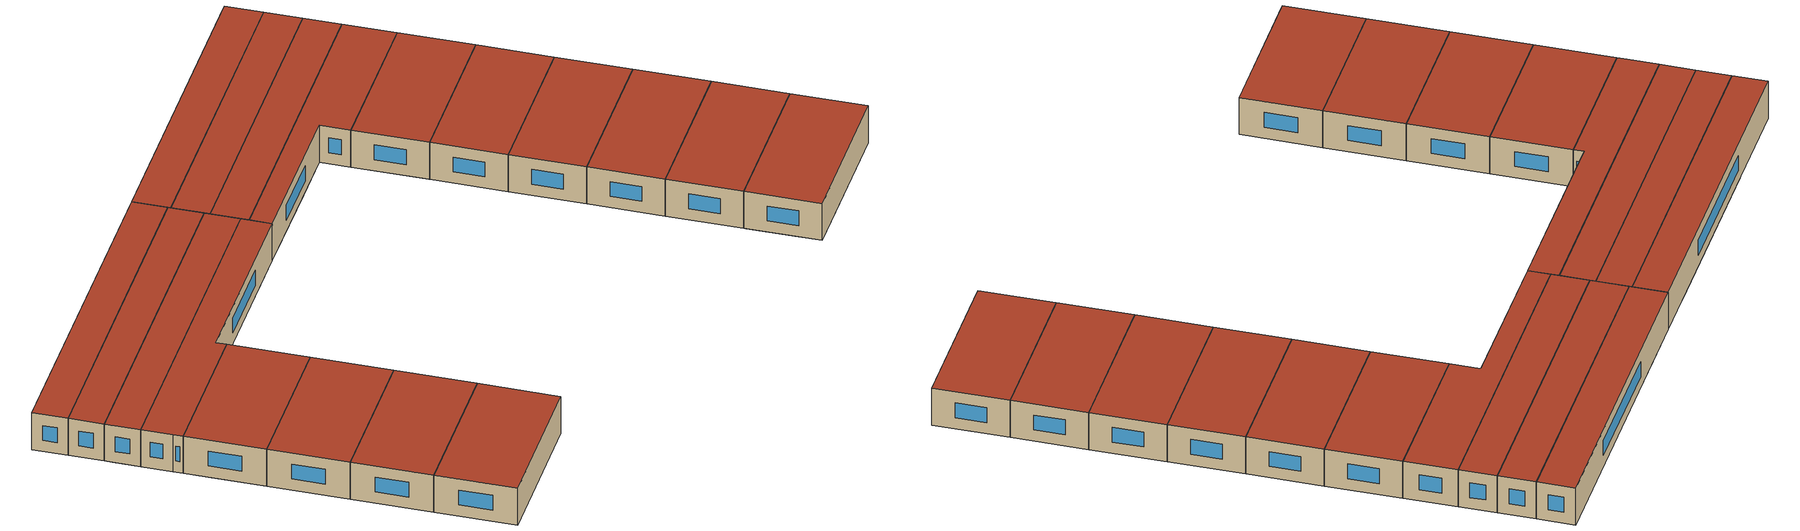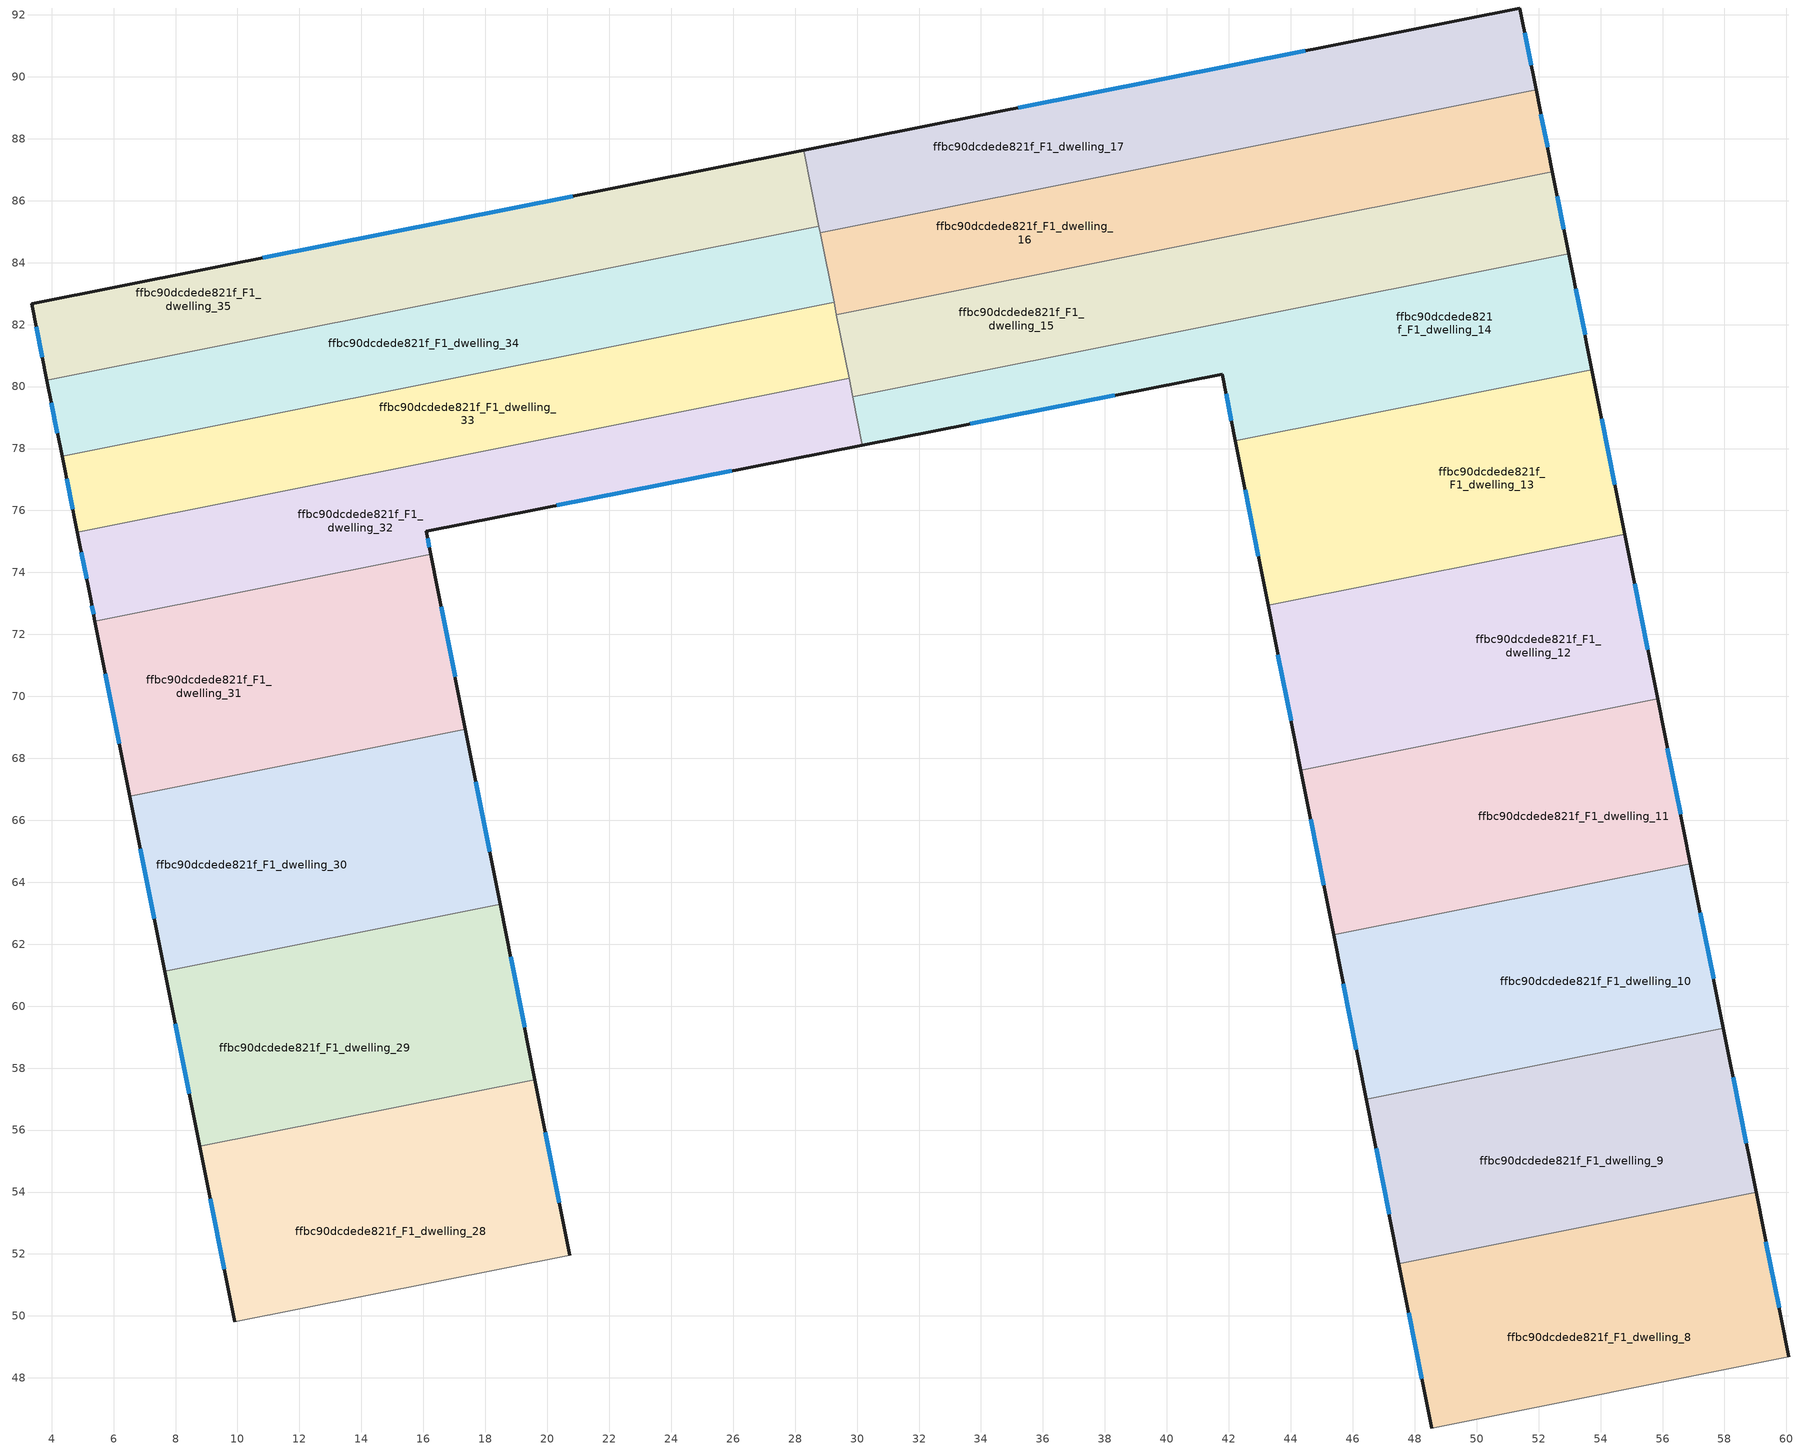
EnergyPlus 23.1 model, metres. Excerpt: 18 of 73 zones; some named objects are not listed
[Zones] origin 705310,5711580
ffbc90dcdede821f_F1_dwelling_10
 floor to ffbc90dcdede821f_F0_dwelling_1 (EU_floor_Construction): 56.9,64.6 57.96,59.29 46.44,57 46.1,58.7 55.53,64.33 z3
 floor to ffbc90dcdede821f_F0_dwelling_2 (EU_floor_Construction): 55.53,64.33 46.1,58.7 45.39,62.26 45.45,62.32 z3
 wall outside (EU_wall_Construction): 45.38,62.31 46.44,57 / 57.96,59.29 56.9,64.6 z3:6
 wall to ffbc90dcdede821f_F1_dwelling_9 (EU_wall_Construction): 46.44,57 57.96,59.29 z3:6
 wall to ffbc90dcdede821f_F1_dwelling_11 (EU_wall_Construction): 56.9,64.6 45.38,62.31 z3:6
 window (EU_Window_Construction): 45.7,60.72 46.12,58.59 / 57.65,60.88 57.22,63.01 z3.9:5.1
 roof outside (EU_roof_Construction): 57.96,59.29 56.9,64.6 45.38,62.31 46.44,57 z6
ffbc90dcdede821f_F1_dwelling_11
 floor to ffbc90dcdede821f_F0_dwelling_2 (EU_floor_Construction): 55.84,69.92 56.81,65.09 55.53,64.33 45.45,62.32 52.78,69.31 z3
 floor to ffbc90dcdede821f_F0_dwelling_1 (EU_floor_Construction): 56.81,65.09 56.9,64.6 55.53,64.33 z3
 floor to ffbc90dcdede821f_F0_dwelling_3 (EU_floor_Construction): 52.78,69.31 45.45,62.32 45.38,62.31 44.68,65.84 46.28,68.01 z3
 floor to ffbc90dcdede821f_F0_dwelling_4 (EU_floor_Construction): 46.28,68.01 44.68,65.84 44.33,67.62 z3
 wall outside (EU_wall_Construction): 44.33,67.62 45.38,62.31 / 56.9,64.6 55.84,69.92 z3:6
 wall to ffbc90dcdede821f_F1_dwelling_12 (EU_wall_Construction): 55.84,69.92 44.33,67.62 z3:6
 window (EU_Window_Construction): 44.64,66.03 45.07,63.9 / 56.59,66.19 56.16,68.33 z3.9:5.1
 roof outside (EU_roof_Construction): 56.9,64.6 55.84,69.92 44.33,67.62 45.38,62.31 z6
ffbc90dcdede821f_F1_dwelling_12
 floor to ffbc90dcdede821f_F0_dwelling_3 (EU_floor_Construction): 54.78,75.23 55.46,71.86 52.78,69.31 46.28,68.01 51.06,74.49 z3
 floor to ffbc90dcdede821f_F0_dwelling_4 (EU_floor_Construction): 51.06,74.49 46.28,68.01 44.33,67.62 43.97,69.41 46.23,73.53 z3
 floor to ffbc90dcdede821f_F0_dwelling_2 (EU_floor_Construction): 55.46,71.86 55.84,69.92 52.78,69.31 z3
 floor to ffbc90dcdede821f_F0_dwelling_5 (EU_floor_Construction): 46.23,73.53 43.97,69.41 43.27,72.94 z3
 wall outside (EU_wall_Construction): 43.27,72.94 44.33,67.62 / 55.84,69.92 54.78,75.23 z3:6
 wall to ffbc90dcdede821f_F1_dwelling_13 (EU_wall_Construction): 54.78,75.23 43.27,72.94 z3:6
 window (EU_Window_Construction): 43.59,71.35 44.01,69.21 / 55.53,71.51 55.1,73.64 z3.9:5.1
 roof outside (EU_roof_Construction): 55.84,69.92 54.78,75.23 43.27,72.94 44.33,67.62 z6
ffbc90dcdede821f_F1_dwelling_13
 floor to ffbc90dcdede821f_F0_dwelling_4 (EU_floor_Construction): 53.72,80.55 54.1,78.62 51.06,74.49 46.23,73.53 49.64,79.74 z3
 floor to ffbc90dcdede821f_F0_dwelling_5 (EU_floor_Construction): 49.64,79.74 46.23,73.53 43.27,72.94 43.26,72.99 45.8,78.97 z3
 floor to ffbc90dcdede821f_F0_dwelling_3 (EU_floor_Construction): 54.1,78.62 54.78,75.23 51.06,74.49 z3
 floor to ffbc90dcdede821f_F0_dwelling_6 (EU_floor_Construction): 45.8,78.97 43.26,72.99 42.26,78.02 42.34,78.28 z3
 floor to ffbc90dcdede821f_F0_dwelling_7 (EU_floor_Construction): 42.34,78.28 42.26,78.02 42.21,78.26 z3
 wall outside (EU_wall_Construction): 42.21,78.26 43.27,72.94 / 54.78,75.23 53.72,80.55 z3:6
 wall to ffbc90dcdede821f_F1_dwelling_14 (EU_wall_Construction): 53.72,80.55 42.21,78.26 z3:6
 window (EU_Window_Construction): 42.53,76.66 42.95,74.53 / 54.46,76.82 54.04,78.96 z3.9:5.1
 roof outside (EU_roof_Construction): 54.78,75.23 53.72,80.55 42.21,78.26 43.27,72.94 z6
ffbc90dcdede821f_F1_dwelling_14
 floor to ffbc90dcdede821f_F0_dwelling_5 (EU_floor_Construction): 52.04,84.09 49.64,79.74 45.8,78.97 47.6,83.21 z3
 floor to ffbc90dcdede821f_F0_dwelling_4 (EU_floor_Construction): 52.98,84.28 53.72,80.55 49.64,79.74 52.04,84.09 z3
 floor to ffbc90dcdede821f_F0_dwelling_8 (EU_floor_Construction): 38.14,81.32 37.91,79.64 32.62,78.6 32.53,80.21 z3
 floor to ffbc90dcdede821f_F0_dwelling_7 (EU_floor_Construction): 43.61,82.41 42.34,78.28 42.21,78.26 41.79,80.41 37.91,79.64 38.14,81.32 z3
 floor to ffbc90dcdede821f_F0_dwelling_6 (EU_floor_Construction): 47.6,83.21 45.8,78.97 42.34,78.28 43.61,82.41 z3
 floor to ffbc90dcdede821f_F0_dwelling_9 (EU_floor_Construction): 32.53,80.21 32.62,78.6 30.17,78.11 29.86,79.68 z3
 wall outside (EU_wall_Construction): 53.72,80.55 52.98,84.28 / 30.17,78.11 41.79,80.41 42.21,78.26 z3:6
 wall to ffbc90dcdede821f_F1_dwelling_15 (EU_wall_Construction): 52.98,84.28 29.86,79.68 z3:6
 wall to ffbc90dcdede821f_F1_dwelling_32 (EU_wall_Construction): 29.86,79.68 30.17,78.11 z3:6
 window (EU_Window_Construction): 53.5,81.67 53.2,83.16 / 41.92,79.76 42.09,78.9 / 33.65,78.8 38.31,79.72 z3.9:5.1
 roof outside (EU_roof_Construction): 53.72,80.55 52.98,84.28 29.86,79.68 30.17,78.11 41.79,80.41 42.21,78.26 z6
ffbc90dcdede821f_F1_dwelling_15
 floor to ffbc90dcdede821f_F0_dwelling_8 (EU_floor_Construction): 38.52,84.15 38.14,81.32 32.53,80.21 32.37,82.93 z3
 floor to ffbc90dcdede821f_F0_dwelling_5 (EU_floor_Construction): 52.45,86.93 52.75,85.39 52.04,84.09 47.6,83.21 48.88,86.22 z3
 floor to ffbc90dcdede821f_F0_dwelling_9 (EU_floor_Construction): 32.37,82.93 32.53,80.21 29.86,79.68 29.33,82.32 z3
 floor to ffbc90dcdede821f_F0_dwelling_4 (EU_floor_Construction): 52.75,85.39 52.98,84.28 52.04,84.09 z3
 floor to ffbc90dcdede821f_F0_dwelling_6 (EU_floor_Construction): 48.88,86.22 47.6,83.21 43.61,82.41 44.5,85.35 z3
 floor to ffbc90dcdede821f_F0_dwelling_7 (EU_floor_Construction): 44.5,85.35 43.61,82.41 38.14,81.32 38.52,84.15 z3
 wall outside (EU_wall_Construction): 52.98,84.28 52.45,86.93 z3:6
 wall to ffbc90dcdede821f_F1_dwelling_16 (EU_wall_Construction): 52.45,86.93 29.33,82.32 z3:6
 wall to ffbc90dcdede821f_F1_dwelling_33 (EU_wall_Construction): 29.33,82.32 29.75,80.26 z3:6
 wall to ffbc90dcdede821f_F1_dwelling_32 (EU_wall_Construction): 29.75,80.26 29.86,79.68 z3:6
 window (EU_Window_Construction): 52.82,85.07 52.61,86.14 z3.9:5.1
 roof outside (EU_roof_Construction): 52.98,84.28 52.45,86.93 29.33,82.32 29.86,79.68 z6
ffbc90dcdede821f_F1_dwelling_16
 floor to ffbc90dcdede821f_F0_dwelling_7 (EU_floor_Construction): 45.4,88.28 44.5,85.35 38.52,84.15 38.89,86.98 z3
 floor to ffbc90dcdede821f_F0_dwelling_8 (EU_floor_Construction): 38.89,86.98 38.52,84.15 32.37,82.93 32.21,85.65 z3
 floor to ffbc90dcdede821f_F0_dwelling_6 (EU_floor_Construction): 50.15,89.23 48.88,86.22 44.5,85.35 45.4,88.28 z3
 floor to ffbc90dcdede821f_F0_dwelling_5 (EU_floor_Construction): 51.92,89.58 52.45,86.93 48.88,86.22 50.15,89.23 z3
 floor to ffbc90dcdede821f_F0_dwelling_9 (EU_floor_Construction): 32.21,85.65 32.37,82.93 29.33,82.32 28.81,84.97 z3
 wall outside (EU_wall_Construction): 52.45,86.93 51.92,89.58 z3:6
 wall to ffbc90dcdede821f_F1_dwelling_17 (EU_wall_Construction): 51.92,89.58 28.81,84.97 z3:6
 wall to ffbc90dcdede821f_F1_dwelling_34 (EU_wall_Construction): 28.81,84.97 29.26,82.72 z3:6
 wall to ffbc90dcdede821f_F1_dwelling_33 (EU_wall_Construction): 29.26,82.72 29.34,82.32 z3:6
 window (EU_Window_Construction): 52.29,87.72 52.08,88.78 z3.9:5.1
 roof outside (EU_roof_Construction): 52.45,86.93 51.92,89.58 28.81,84.97 29.33,82.32 z6
ffbc90dcdede821f_F1_dwelling_17
 floor to ffbc90dcdede821f_F0_dwelling_6 (EU_floor_Construction): 51.39,92.22 51.4,92.16 50.15,89.23 45.4,88.28 46.3,91.21 z3
 floor to ffbc90dcdede821f_F0_dwelling_7 (EU_floor_Construction): 46.3,91.21 45.4,88.28 38.89,86.98 39.27,89.81 z3
 floor to ffbc90dcdede821f_F0_dwelling_8 (EU_floor_Construction): 39.27,89.81 38.89,86.98 32.21,85.65 32.06,88.38 z3
 floor to ffbc90dcdede821f_F0_dwelling_5 (EU_floor_Construction): 51.4,92.16 51.92,89.58 50.15,89.23 z3
 floor to ffbc90dcdede821f_F0_dwelling_9 (EU_floor_Construction): 32.06,88.38 32.15,86.76 32.21,85.65 28.81,84.97 28.28,87.62 z3
 wall outside (EU_wall_Construction): 51.92,89.58 51.39,92.22 28.28,87.62 z3:6
 wall to ffbc90dcdede821f_F1_dwelling_35 (EU_wall_Construction): 28.28,87.62 28.77,85.17 z3:6
 wall to ffbc90dcdede821f_F1_dwelling_34 (EU_wall_Construction): 28.77,85.17 28.81,84.97 z3:6
 window (EU_Window_Construction): 44.47,90.84 35.2,89 / 51.76,90.37 51.55,91.43 z3.9:5.1
 roof outside (EU_roof_Construction): 51.92,89.58 51.39,92.22 28.28,87.62 28.81,84.97 z6
ffbc90dcdede821f_F1_dwelling_28
 floor to ffbc90dcdede821f_F0_dwelling_16 (EU_floor_Construction): 19.6,57.63 20.34,53.88 9.71,55.66 z3
 floor to ffbc90dcdede821f_F0_dwelling_17 (EU_floor_Construction): 20.34,53.88 20.72,51.96 9.92,49.81 8.79,55.47 9.71,55.66 z3
 wall outside (EU_wall_Construction): 8.79,55.47 9.92,49.81 / 20.72,51.96 19.6,57.63 z3:6
 wall to ffbc90dcdede821f_F1_dwelling_27 (EU_wall_Construction): 9.92,49.81 20.72,51.96 z3:6
 wall to ffbc90dcdede821f_F1_dwelling_29 (EU_wall_Construction): 19.6,57.63 8.79,55.47 z3:6
 window (EU_Window_Construction): 9.13,53.78 9.58,51.51 / 20.39,53.66 19.94,55.93 z3.9:5.1
 roof outside (EU_roof_Construction): 20.72,51.96 19.6,57.63 8.79,55.47 9.92,49.81 z6
ffbc90dcdede821f_F1_dwelling_29
 floor to ffbc90dcdede821f_F0_dwelling_15 (EU_floor_Construction): 18.81,61.62 19.58,57.75 10.35,61.66 16.78,62.95 z3
 floor to ffbc90dcdede821f_F0_dwelling_14 (EU_floor_Construction): 18.48,63.28 18.81,61.62 16.78,62.95 z3
 floor to ffbc90dcdede821f_F0_dwelling_16 (EU_floor_Construction): 19.58,57.75 19.6,57.63 9.71,55.66 8.72,55.82 7.66,61.13 10.35,61.66 z3
 floor to ffbc90dcdede821f_F0_dwelling_17 (EU_floor_Construction): 9.71,55.66 8.79,55.47 8.72,55.82 z3
 wall outside (EU_wall_Construction): 7.66,61.13 8.79,55.47 / 19.6,57.63 18.48,63.28 z3:6
 wall to ffbc90dcdede821f_F1_dwelling_30 (EU_wall_Construction): 18.48,63.28 7.66,61.13 z3:6
 window (EU_Window_Construction): 8,59.43 8.45,57.16 / 19.27,59.32 18.82,61.59 z3.9:5.1
 roof outside (EU_roof_Construction): 19.6,57.63 18.48,63.28 7.66,61.13 8.79,55.47 z6
ffbc90dcdede821f_F1_dwelling_30
 floor to ffbc90dcdede821f_F0_dwelling_14 (EU_floor_Construction): 18.04,65.48 18.48,63.28 16.78,62.95 9.9,67.45 14.67,68.4 z3
 floor to ffbc90dcdede821f_F0_dwelling_15 (EU_floor_Construction): 16.78,62.95 10.35,61.66 7.29,62.96 6.53,66.78 9.9,67.45 z3
 floor to ffbc90dcdede821f_F0_dwelling_13 (EU_floor_Construction): 17.36,68.94 18.04,65.48 14.67,68.4 z3
 floor to ffbc90dcdede821f_F0_dwelling_16 (EU_floor_Construction): 10.35,61.66 7.66,61.13 7.29,62.96 z3
 wall outside (EU_wall_Construction): 6.53,66.78 7.66,61.13 / 18.48,63.28 17.36,68.94 z3:6
 wall to ffbc90dcdede821f_F1_dwelling_31 (EU_wall_Construction): 17.36,68.94 6.53,66.78 z3:6
 window (EU_Window_Construction): 6.87,65.09 7.32,62.82 / 18.14,64.98 17.7,67.25 z3.9:5.1
 roof outside (EU_roof_Construction): 18.48,63.28 17.36,68.94 6.53,66.78 7.66,61.13 z6
ffbc90dcdede821f_F1_dwelling_31
 floor to ffbc90dcdede821f_F0_dwelling_13 (EU_floor_Construction): 12.98,73.94 17.27,69.41 17.36,68.94 14.67,68.4 9.14,73.17 z3
 floor to ffbc90dcdede821f_F0_dwelling_14 (EU_floor_Construction): 14.67,68.4 9.9,67.45 5.87,70.1 5.4,72.43 9.14,73.17 z3
 floor to ffbc90dcdede821f_F0_dwelling_12 (EU_floor_Construction): 16.24,74.59 17.27,69.41 12.98,73.94 z3
 floor to ffbc90dcdede821f_F0_dwelling_15 (EU_floor_Construction): 9.9,67.45 6.54,66.78 5.87,70.1 z3
 wall outside (EU_wall_Construction): 17.36,68.94 16.24,74.59 / 5.4,72.43 6.53,66.78 z3:6
 wall to ffbc90dcdede821f_F1_dwelling_32 (EU_wall_Construction): 16.24,74.59 5.4,72.43 z3:6
 window (EU_Window_Construction): 17.02,70.63 16.58,72.9 / 5.74,70.74 6.19,68.47 z3.9:5.1
 roof outside (EU_roof_Construction): 17.36,68.94 16.24,74.59 5.4,72.43 6.53,66.78 z6
ffbc90dcdede821f_F1_dwelling_32
 floor to ffbc90dcdede821f_F0_dwelling_12 (EU_floor_Construction): 15.28,77.38 16.69,75.45 16.09,75.33 16.24,74.59 12.98,73.94 10.6,76.45 z3
 floor to ffbc90dcdede821f_F0_dwelling_13 (EU_floor_Construction): 10.6,76.45 12.98,73.94 9.14,73.17 6.33,75.6 z3
 floor to ffbc90dcdede821f_F0_dwelling_11 (EU_floor_Construction): 21.02,78.52 22,76.5 16.69,75.45 15.28,77.38 z3
 floor to ffbc90dcdede821f_F0_dwelling_14 (EU_floor_Construction): 9.14,73.17 5.4,72.43 5.26,73.15 4.83,75.3 6.33,75.6 z3
 floor to ffbc90dcdede821f_F0_dwelling_10 (EU_floor_Construction): 26.75,79.67 27.31,77.55 22,76.5 21.02,78.52 z3
 floor to ffbc90dcdede821f_F0_dwelling_9 (EU_floor_Construction): 29.75,80.26 30.17,78.11 27.31,77.55 26.75,79.67 z3
 wall outside (EU_wall_Construction): 16.24,74.59 16.09,75.33 30.17,78.11 / 4.83,75.3 5.26,73.15 5.4,72.43 z3:6
 wall to ffbc90dcdede821f_F1_dwelling_33 (EU_wall_Construction): 29.75,80.26 4.83,75.3 z3:6
 window (EU_Window_Construction): 20.31,76.17 25.96,77.28 / 16.2,74.81 16.14,75.11 / 5.3,72.93 5.36,72.64 / 4.96,74.65 5.13,73.79 z3.9:5.1
 roof outside (EU_roof_Construction): 30.17,78.11 29.75,80.26 4.83,75.3 5.26,73.15 5.4,72.43 16.24,74.59 16.09,75.33 z6
ffbc90dcdede821f_F1_dwelling_33
 floor adiabatic (EU_floor_Construction): 29.26,82.72 29.75,80.26 26.75,79.67 26.12,82.09 z3
 floor to ffbc90dcdede821f_F0_dwelling_11 (EU_floor_Construction): 19.88,80.85 21.02,78.52 15.28,77.38 13.65,79.61 z3
 floor to ffbc90dcdede821f_F0_dwelling_10 (EU_floor_Construction): 26.12,82.09 26.75,79.67 21.02,78.52 19.88,80.85 z3
 floor to ffbc90dcdede821f_F0_dwelling_13 (EU_floor_Construction): 8.57,78.6 10.6,76.45 6.33,75.6 4.44,77.23 4.34,77.76 z3
 floor to ffbc90dcdede821f_F0_dwelling_14 (EU_floor_Construction): 6.33,75.6 4.83,75.3 4.44,77.23 z3
 floor to ffbc90dcdede821f_F0_dwelling_12 (EU_floor_Construction): 13.65,79.61 15.28,77.38 10.6,76.45 8.57,78.6 z3
 wall outside (EU_wall_Construction): 4.34,77.75 4.83,75.3 z3:6
 wall to ffbc90dcdede821f_F1_dwelling_34 (EU_wall_Construction): 29.26,82.72 4.34,77.75 z3:6
 window (EU_Window_Construction): 4.48,77.02 4.68,76.03 z3.9:5.1
 roof outside (EU_roof_Construction): 29.75,80.26 29.26,82.72 4.34,77.75 4.83,75.3 z6
ffbc90dcdede821f_F1_dwelling_34
 floor to ffbc90dcdede821f_F0_dwelling_11 (EU_floor_Construction): 18.75,83.18 19.88,80.85 13.65,79.61 12.02,81.84 z3
 floor to ffbc90dcdede821f_F0_dwelling_10 (EU_floor_Construction): 25.48,84.52 26.12,82.09 19.88,80.85 18.75,83.18 z3
 floor to ffbc90dcdede821f_F0_dwelling_12 (EU_floor_Construction): 12.02,81.84 13.65,79.61 8.57,78.6 6.53,80.75 z3
 floor to ffbc90dcdede821f_F0_dwelling_9 (EU_floor_Construction): 28.77,85.17 29.26,82.72 26.12,82.09 25.48,84.52 z3
 floor to ffbc90dcdede821f_F0_dwelling_13 (EU_floor_Construction): 6.53,80.75 8.57,78.6 4.34,77.76 3.84,80.21 z3
 wall outside (EU_wall_Construction): 3.84,80.21 4.34,77.75 z3:6
 wall to ffbc90dcdede821f_F1_dwelling_35 (EU_wall_Construction): 28.77,85.17 3.84,80.21 z3:6
 window (EU_Window_Construction): 3.99,79.48 4.19,78.49 z3.9:5.1
 roof outside (EU_roof_Construction): 29.26,82.72 28.77,85.17 3.84,80.21 4.34,77.75 z6
ffbc90dcdede821f_F1_dwelling_35
 floor to ffbc90dcdede821f_F0_dwelling_10 (EU_floor_Construction): 24.84,86.94 25.48,84.52 18.75,83.18 17.61,85.5 z3
 floor to ffbc90dcdede821f_F0_dwelling_11 (EU_floor_Construction): 17.61,85.5 18.75,83.18 12.02,81.84 10.39,84.07 z3
 floor to ffbc90dcdede821f_F0_dwelling_13 (EU_floor_Construction): 4.49,82.9 6.53,80.75 3.84,80.21 3.35,82.67 z3
 floor adiabatic (EU_floor_Construction): 28.28,87.62 28.77,85.17 25.48,84.52 24.84,86.94 10.39,84.07 12.02,81.84 6.53,80.75 4.49,82.9 3.35,82.67 z3
 wall outside (EU_wall_Construction): 28.28,87.62 3.35,82.67 3.84,80.21 z3:6
 window (EU_Window_Construction): 3.5,81.93 3.7,80.95 / 20.82,86.14 10.81,84.15 z3.9:5.1
 roof outside (EU_roof_Construction): 28.77,85.17 28.28,87.62 3.35,82.67 3.84,80.21 z6
ffbc90dcdede821f_F1_dwelling_8
 floor to ffbc90dcdede821f_F0_dwelling_36 (EU_floor_Construction): 59.51,51.56 60.08,48.68 51.94,47.06 48.22,48 47.52,51.56 z3
 floor to ffbc90dcdede821f_F0_dwelling_35 (EU_floor_Construction): 51.94,47.06 48.54,46.38 48.22,48 z3
 floor to ffbc90dcdede821f_F0_dwelling_0 (EU_floor_Construction): 59.02,53.99 59.51,51.56 47.52,51.56 47.49,51.69 z3
 wall outside (EU_wall_Construction): 47.49,51.69 48.54,46.38 / 60.08,48.68 59.02,53.99 z3:6
 wall to ffbc90dcdede821f_F1_dwelling_7 (EU_wall_Construction): 48.54,46.38 60.08,48.68 z3:6
 wall to ffbc90dcdede821f_F1_dwelling_9 (EU_wall_Construction): 59.02,53.99 47.49,51.69 z3:6
 window (EU_Window_Construction): 47.81,50.1 48.23,47.97 / 59.76,50.27 59.34,52.4 z3.9:5.1
 roof outside (EU_roof_Construction): 60.08,48.68 59.02,53.99 47.49,51.69 48.54,46.38 z6
ffbc90dcdede821f_F1_dwelling_9
 floor to ffbc90dcdede821f_F0_dwelling_0 (EU_floor_Construction): 58.16,58.33 59.02,53.99 47.49,51.69 46.81,55.13 z3
 floor to ffbc90dcdede821f_F0_dwelling_1 (EU_floor_Construction): 57.96,59.29 58.16,58.33 46.81,55.13 46.44,57 z3
 wall outside (EU_wall_Construction): 46.44,57 47.49,51.69 / 59.02,53.99 57.96,59.29 z3:6
 window (EU_Window_Construction): 46.75,55.41 47.17,53.28 / 58.71,55.57 58.28,57.71 z3.9:5.1
 roof outside (EU_roof_Construction): 59.02,53.99 57.96,59.29 46.44,57 47.49,51.69 z6
[Building]
EU S2 Campaign: North Axis=0; Terrain=City; Solar Distribution=FullExterior
[Site:Location]
London: Latitude=51.5; Longitude=-0.5; Time Zone=0; Elevation=25
[SizingPeriod:WeatherFileDays]
AnnualSizingPeriod: Begin Month=1; Begin Day of Month=1; End Month=12; End Day of Month=31; Day of Week for Start Day=Monday; Use Weather File Daylight Saving Period=No; Use Weather File Rain and Snow Indicators=No
[MATERIAL]
EU_InternalMass_Material: Roughness=MediumRough; Thickness=0.1; Conductivity=1; Density=1800; Specific Heat=900; Thermal Absorptance=0.9; Solar Absorptance=0.7; Visible Absorptance=0.7
[MATERIAL:NOMASS] Roughness=MediumRough; Thermal Absorptance=0.9; Solar Absorptance=0.7; Visible Absorptance=0.7
Name | Thermal Resistance
EU_wall_NoMass | 1.04674
EU_roof_NoMass | 4.32442
EU_floor_NoMass | 2.04616
[WINDOWMATERIAL:SIMPLEGLAZINGSYSTEM]
EU_Window_SimpleGlazing: UFactor=4.25843; Solar Heat Gain Coefficient=0.85; Visible Transmittance=0.85
[CONSTRUCTION]
EU_wall_Construction: EU_wall_NoMass
EU_roof_Construction: EU_roof_NoMass
EU_floor_Construction: EU_floor_NoMass
EU_Window_Construction: EU_Window_SimpleGlazing
EU_InternalMass_Construction: EU_InternalMass_Material
[ZONE] Type=1; Multiplier=1; Ceiling Height=autocalculate; Floor Area=autocalculate; Part of Total Floor Area=Yes
Name | Volume
ffbc90dcdede821f_F1_dwelling_10 | 190.888
ffbc90dcdede821f_F1_dwelling_11; ffbc90dcdede821f_F1_dwelling_8 | 190.89
ffbc90dcdede821f_F1_dwelling_12; ffbc90dcdede821f_F1_dwelling_29 | 190.907
ffbc90dcdede821f_F1_dwelling_13 | 190.899
ffbc90dcdede821f_F1_dwelling_14 | 190.898
ffbc90dcdede821f_F1_dwelling_15 | 190.871
ffbc90dcdede821f_F1_dwelling_16 | 190.953
ffbc90dcdede821f_F1_dwelling_17 | 190.854
ffbc90dcdede821f_F1_dwelling_28 | 190.889
ffbc90dcdede821f_F1_dwelling_30 | 190.9
ffbc90dcdede821f_F1_dwelling_31; ffbc90dcdede821f_F1_dwelling_9 | 190.887
ffbc90dcdede821f_F1_dwelling_32 | 190.919
ffbc90dcdede821f_F1_dwelling_33 | 190.912
ffbc90dcdede821f_F1_dwelling_34 | 190.886
ffbc90dcdede821f_F1_dwelling_35 | 190.879
[INTERNALMASS] Construction=EU_InternalMass_Construction
Name | Zone or ZoneList | Surface Area
ffbc90dcdede821f_F1_dwelling_8_EU_InternalMass | ffbc90dcdede821f_F1_dwelling_8 | 63.6304
ffbc90dcdede821f_F1_dwelling_9_EU_InternalMass | ffbc90dcdede821f_F1_dwelling_9 | 63.6292
ffbc90dcdede821f_F1_dwelling_10_EU_InternalMass | ffbc90dcdede821f_F1_dwelling_10 | 63.6294
ffbc90dcdede821f_F1_dwelling_11_EU_InternalMass | ffbc90dcdede821f_F1_dwelling_11 | 63.6301
ffbc90dcdede821f_F1_dwelling_12_EU_InternalMass | ffbc90dcdede821f_F1_dwelling_12 | 63.6355
ffbc90dcdede821f_F1_dwelling_13_EU_InternalMass | ffbc90dcdede821f_F1_dwelling_13 | 63.6331
ffbc90dcdede821f_F1_dwelling_14_EU_InternalMass | ffbc90dcdede821f_F1_dwelling_14 | 63.6327
ffbc90dcdede821f_F1_dwelling_15_EU_InternalMass | ffbc90dcdede821f_F1_dwelling_15 | 63.6238
ffbc90dcdede821f_F1_dwelling_16_EU_InternalMass | ffbc90dcdede821f_F1_dwelling_16 | 63.651
ffbc90dcdede821f_F1_dwelling_17_EU_InternalMass | ffbc90dcdede821f_F1_dwelling_17 | 63.6185
ffbc90dcdede821f_F1_dwelling_28_EU_InternalMass | ffbc90dcdede821f_F1_dwelling_28 | 63.6296
ffbc90dcdede821f_F1_dwelling_29_EU_InternalMass | ffbc90dcdede821f_F1_dwelling_29 | 63.6356
ffbc90dcdede821f_F1_dwelling_30_EU_InternalMass | ffbc90dcdede821f_F1_dwelling_30 | 63.6334
ffbc90dcdede821f_F1_dwelling_31_EU_InternalMass | ffbc90dcdede821f_F1_dwelling_31 | 63.631
ffbc90dcdede821f_F1_dwelling_32_EU_InternalMass | ffbc90dcdede821f_F1_dwelling_32 | 63.6395
ffbc90dcdede821f_F1_dwelling_33_EU_InternalMass | ffbc90dcdede821f_F1_dwelling_33 | 63.6371
ffbc90dcdede821f_F1_dwelling_34_EU_InternalMass | ffbc90dcdede821f_F1_dwelling_34 | 63.6286
ffbc90dcdede821f_F1_dwelling_35_EU_InternalMass | ffbc90dcdede821f_F1_dwelling_35 | 63.6262
[OTHEREQUIPMENT] Fuel Type=Electricity; Design Level Calculation Method=Watts/Area; Power per Zone Floor Area=1; Fraction Latent=0; Fraction Radiant=0; Fraction Lost=0; Carbon Dioxide Generation Rate=0; EndUse Subcategory=EU_Step8_InternalGains
Name | Zone or ZoneList or Space or SpaceList | Schedule
EU_Step8_InternalGain_ffbc90dcdede821f_F1_dwelling_8_f000 | ffbc90dcdede821f_F1_dwelling_8 | EU_Step8_GainSchedule_ffbc90dcdede821f_F1_dwelling_8_f000
EU_Step8_InternalGain_ffbc90dcdede821f_F1_dwelling_9_f000 | ffbc90dcdede821f_F1_dwelling_9 | EU_Step8_GainSchedule_ffbc90dcdede821f_F1_dwelling_9_f000
EU_Step8_InternalGain_ffbc90dcdede821f_F1_dwelling_10_f000 | ffbc90dcdede821f_F1_dwelling_10 | EU_Step8_GainSchedule_ffbc90dcdede821f_F1_dwelling_10_f000
EU_Step8_InternalGain_ffbc90dcdede821f_F1_dwelling_11_f000 | ffbc90dcdede821f_F1_dwelling_11 | EU_Step8_GainSchedule_ffbc90dcdede821f_F1_dwelling_11_f000
EU_Step8_InternalGain_ffbc90dcdede821f_F1_dwelling_12_f000 | ffbc90dcdede821f_F1_dwelling_12 | EU_Step8_GainSchedule_ffbc90dcdede821f_F1_dwelling_12_f000
EU_Step8_InternalGain_ffbc90dcdede821f_F1_dwelling_13_f000 | ffbc90dcdede821f_F1_dwelling_13 | EU_Step8_GainSchedule_ffbc90dcdede821f_F1_dwelling_13_f000
EU_Step8_InternalGain_ffbc90dcdede821f_F1_dwelling_14_f000 | ffbc90dcdede821f_F1_dwelling_14 | EU_Step8_GainSchedule_ffbc90dcdede821f_F1_dwelling_14_f000
EU_Step8_InternalGain_ffbc90dcdede821f_F1_dwelling_15_f000 | ffbc90dcdede821f_F1_dwelling_15 | EU_Step8_GainSchedule_ffbc90dcdede821f_F1_dwelling_15_f000
EU_Step8_InternalGain_ffbc90dcdede821f_F1_dwelling_16_f000 | ffbc90dcdede821f_F1_dwelling_16 | EU_Step8_GainSchedule_ffbc90dcdede821f_F1_dwelling_16_f000
EU_Step8_InternalGain_ffbc90dcdede821f_F1_dwelling_17_f000 | ffbc90dcdede821f_F1_dwelling_17 | EU_Step8_GainSchedule_ffbc90dcdede821f_F1_dwelling_17_f000
EU_Step8_InternalGain_ffbc90dcdede821f_F1_dwelling_28_f000 | ffbc90dcdede821f_F1_dwelling_28 | EU_Step8_GainSchedule_ffbc90dcdede821f_F1_dwelling_28_f000
EU_Step8_InternalGain_ffbc90dcdede821f_F1_dwelling_29_f000 | ffbc90dcdede821f_F1_dwelling_29 | EU_Step8_GainSchedule_ffbc90dcdede821f_F1_dwelling_29_f000
EU_Step8_InternalGain_ffbc90dcdede821f_F1_dwelling_30_f000 | ffbc90dcdede821f_F1_dwelling_30 | EU_Step8_GainSchedule_ffbc90dcdede821f_F1_dwelling_30_f000
EU_Step8_InternalGain_ffbc90dcdede821f_F1_dwelling_31_f000 | ffbc90dcdede821f_F1_dwelling_31 | EU_Step8_GainSchedule_ffbc90dcdede821f_F1_dwelling_31_f000
EU_Step8_InternalGain_ffbc90dcdede821f_F1_dwelling_32_f000 | ffbc90dcdede821f_F1_dwelling_32 | EU_Step8_GainSchedule_ffbc90dcdede821f_F1_dwelling_32_f000
EU_Step8_InternalGain_ffbc90dcdede821f_F1_dwelling_33_f000 | ffbc90dcdede821f_F1_dwelling_33 | EU_Step8_GainSchedule_ffbc90dcdede821f_F1_dwelling_33_f000
EU_Step8_InternalGain_ffbc90dcdede821f_F1_dwelling_34_f000 | ffbc90dcdede821f_F1_dwelling_34 | EU_Step8_GainSchedule_ffbc90dcdede821f_F1_dwelling_34_f000
EU_Step8_InternalGain_ffbc90dcdede821f_F1_dwelling_35_f000 | ffbc90dcdede821f_F1_dwelling_35 | EU_Step8_GainSchedule_ffbc90dcdede821f_F1_dwelling_35_f000
[ZONEVENTILATION:DESIGNFLOWRATE] Schedule=EU_AlwaysOn; Design Flow Rate Calculation Method=AirChanges/Hour; Air Changes per Hour=0.488719; Ventilation Type=Natural; Fan Pressure Rise=0; Fan Total Efficiency=1; Constant Term Coefficient=1; Temperature Term Coefficient=0; Velocity Term Coefficient=0; Velocity Squared Term Coefficient=0; Minimum Indoor Temperature=-100; Maximum Indoor Temperature=100; Delta Temperature=-100; Minimum Outdoor Temperature=-100; Maximum Outdoor Temperature=100; Maximum Wind Speed=40
Name | Zone or ZoneList or Space or SpaceList
EU_ConstantAir_ffbc90dcdede821f_F1_dwelling_8 | ffbc90dcdede821f_F1_dwelling_8
EU_ConstantAir_ffbc90dcdede821f_F1_dwelling_9 | ffbc90dcdede821f_F1_dwelling_9
EU_ConstantAir_ffbc90dcdede821f_F1_dwelling_10 | ffbc90dcdede821f_F1_dwelling_10
EU_ConstantAir_ffbc90dcdede821f_F1_dwelling_11 | ffbc90dcdede821f_F1_dwelling_11
EU_ConstantAir_ffbc90dcdede821f_F1_dwelling_12 | ffbc90dcdede821f_F1_dwelling_12
EU_ConstantAir_ffbc90dcdede821f_F1_dwelling_13 | ffbc90dcdede821f_F1_dwelling_13
EU_ConstantAir_ffbc90dcdede821f_F1_dwelling_14 | ffbc90dcdede821f_F1_dwelling_14
EU_ConstantAir_ffbc90dcdede821f_F1_dwelling_15 | ffbc90dcdede821f_F1_dwelling_15
EU_ConstantAir_ffbc90dcdede821f_F1_dwelling_16 | ffbc90dcdede821f_F1_dwelling_16
EU_ConstantAir_ffbc90dcdede821f_F1_dwelling_17 | ffbc90dcdede821f_F1_dwelling_17
EU_ConstantAir_ffbc90dcdede821f_F1_dwelling_28 | ffbc90dcdede821f_F1_dwelling_28
EU_ConstantAir_ffbc90dcdede821f_F1_dwelling_29 | ffbc90dcdede821f_F1_dwelling_29
EU_ConstantAir_ffbc90dcdede821f_F1_dwelling_30 | ffbc90dcdede821f_F1_dwelling_30
EU_ConstantAir_ffbc90dcdede821f_F1_dwelling_31 | ffbc90dcdede821f_F1_dwelling_31
EU_ConstantAir_ffbc90dcdede821f_F1_dwelling_32 | ffbc90dcdede821f_F1_dwelling_32
EU_ConstantAir_ffbc90dcdede821f_F1_dwelling_33 | ffbc90dcdede821f_F1_dwelling_33
EU_ConstantAir_ffbc90dcdede821f_F1_dwelling_34 | ffbc90dcdede821f_F1_dwelling_34
EU_ConstantAir_ffbc90dcdede821f_F1_dwelling_35 | ffbc90dcdede821f_F1_dwelling_35
[HVACTEMPLATE:ZONE:IDEALLOADSAIRSYSTEM] System Availability Schedule=EU_AlwaysOn; Maximum Heating Supply Air Temperature=50; Minimum Cooling Supply Air Temperature=13; Maximum Heating Supply Air Humidity Ratio=0.0156; Minimum Cooling Supply Air Humidity Ratio=0.0077; Heating Limit=NoLimit; Cooling Limit=NoLimit; Heating Availability Schedule=EU_AlwaysOn; Cooling Availability Schedule=EU_CoolingOff; Dehumidification Control Type=ConstantSensibleHeatRatio; Cooling Sensible Heat Ratio=0.7; Dehumidification Setpoint=60; Humidification Control Type=None; Humidification Setpoint=30; Outdoor Air Method=None; Outdoor Air Flow Rate per Person=0.00944; Outdoor Air Flow Rate per Zone Floor Area=0; Outdoor Air Flow Rate per Zone=0; Demand Controlled Ventilation Type=None; Outdoor Air Economizer Type=NoEconomizer; Heat Recovery Type=None; Sensible Heat Recovery Effectiveness=0.7; Latent Heat Recovery Effectiveness=0.65
Name | Template Thermostat
ffbc90dcdede821f_F1_dwelling_8 | EU_HeatOnly_ffbc90dcdede821f_F1_dwelling_8
ffbc90dcdede821f_F1_dwelling_9 | EU_HeatOnly_ffbc90dcdede821f_F1_dwelling_9
ffbc90dcdede821f_F1_dwelling_10 | EU_HeatOnly_ffbc90dcdede821f_F1_dwelling_10
ffbc90dcdede821f_F1_dwelling_11 | EU_HeatOnly_ffbc90dcdede821f_F1_dwelling_11
ffbc90dcdede821f_F1_dwelling_12 | EU_HeatOnly_ffbc90dcdede821f_F1_dwelling_12
ffbc90dcdede821f_F1_dwelling_13 | EU_HeatOnly_ffbc90dcdede821f_F1_dwelling_13
ffbc90dcdede821f_F1_dwelling_14 | EU_HeatOnly_ffbc90dcdede821f_F1_dwelling_14
ffbc90dcdede821f_F1_dwelling_15 | EU_HeatOnly_ffbc90dcdede821f_F1_dwelling_15
ffbc90dcdede821f_F1_dwelling_16 | EU_HeatOnly_ffbc90dcdede821f_F1_dwelling_16
ffbc90dcdede821f_F1_dwelling_17 | EU_HeatOnly_ffbc90dcdede821f_F1_dwelling_17
ffbc90dcdede821f_F1_dwelling_28 | EU_HeatOnly_ffbc90dcdede821f_F1_dwelling_28
ffbc90dcdede821f_F1_dwelling_29 | EU_HeatOnly_ffbc90dcdede821f_F1_dwelling_29
ffbc90dcdede821f_F1_dwelling_30 | EU_HeatOnly_ffbc90dcdede821f_F1_dwelling_30
ffbc90dcdede821f_F1_dwelling_31 | EU_HeatOnly_ffbc90dcdede821f_F1_dwelling_31
ffbc90dcdede821f_F1_dwelling_32 | EU_HeatOnly_ffbc90dcdede821f_F1_dwelling_32
ffbc90dcdede821f_F1_dwelling_33 | EU_HeatOnly_ffbc90dcdede821f_F1_dwelling_33
ffbc90dcdede821f_F1_dwelling_34 | EU_HeatOnly_ffbc90dcdede821f_F1_dwelling_34
ffbc90dcdede821f_F1_dwelling_35 | EU_HeatOnly_ffbc90dcdede821f_F1_dwelling_35
[SIZING:ZONE] Zone Cooling Design Supply Air Temperature Input Method=SupplyAirTemperature; Zone Cooling Design Supply Air Temperature=13; Zone Heating Design Supply Air Temperature Input Method=SupplyAirTemperature; Zone Heating Design Supply Air Temperature=50; Zone Cooling Design Supply Air Humidity Ratio=0.008; Zone Heating Design Supply Air Humidity Ratio=0.008; Cooling Design Air Flow Method=DesignDay; Cooling Design Air Flow Rate=0; Cooling Minimum Air Flow per Zone Floor Area=0.000762; Cooling Minimum Air Flow=0; Cooling Minimum Air Flow Fraction=0.2; Heating Design Air Flow Method=DesignDay; Heating Design Air Flow Rate=0; Heating Maximum Air Flow per Zone Floor Area=0.002032; Heating Maximum Air Flow=0.141576; Heating Maximum Air Flow Fraction=0.3; Account for Dedicated Outdoor Air System=No; Dedicated Outdoor Air System Control Strategy=NeutralSupplyAir; Dedicated Outdoor Air Low Setpoint Temperature for Design=autosize; Dedicated Outdoor Air High Setpoint Temperature for Design=autosize; Zone Load Sizing Method=Sensible Load Only No Latent Load; Zone Latent Cooling Design Supply Air Humidity Ratio Input Method=HumidityRatioDifference; Zone Cooling Design Supply Air Humidity Ratio Difference=0.005; Zone Latent Heating Design Supply Air Humidity Ratio Input Method=HumidityRatioDifference; Zone Humidification Design Supply Air Humidity Ratio Difference=0.005
ffbc90dcdede821f_F1_dwelling_8; ffbc90dcdede821f_F1_dwelling_9; ffbc90dcdede821f_F1_dwelling_10; ffbc90dcdede821f_F1_dwelling_11; ffbc90dcdede821f_F1_dwelling_12; ffbc90dcdede821f_F1_dwelling_13; ffbc90dcdede821f_F1_dwelling_14; ffbc90dcdede821f_F1_dwelling_15; ffbc90dcdede821f_F1_dwelling_16; ffbc90dcdede821f_F1_dwelling_17; ffbc90dcdede821f_F1_dwelling_28; ffbc90dcdede821f_F1_dwelling_29; ffbc90dcdede821f_F1_dwelling_30; ffbc90dcdede821f_F1_dwelling_31; ffbc90dcdede821f_F1_dwelling_32; ffbc90dcdede821f_F1_dwelling_33; ffbc90dcdede821f_F1_dwelling_34; ffbc90dcdede821f_F1_dwelling_35
[SCHEDULE:CONSTANT]
Name | Hourly Value
EU_AlwaysOn | 1
EU_CoolingOff | 0
[SCHEDULE:FILE] Column Number=1; Rows to Skip at Top=0; Number of Hours of Data=8760; Column Separator=Comma; Interpolate to Timestep=No; Minutes per Item=60; Adjust Schedule for Daylight Savings=Yes
Name | File
EU_Step8_GainSchedule_ffbc90dcdede821f_F1_dwelling_8_f000 | ../../schedules/ffbc90dcdede821f/ffbc90dcdede821f_F1_dwelling_8_f000_gain.csv
EU_Step8_GainSchedule_ffbc90dcdede821f_F1_dwelling_9_f000 | ../../schedules/ffbc90dcdede821f/ffbc90dcdede821f_F1_dwelling_9_f000_gain.csv
EU_Step8_GainSchedule_ffbc90dcdede821f_F1_dwelling_10_f000 | ../../schedules/ffbc90dcdede821f/ffbc90dcdede821f_F1_dwelling_10_f000_gain.csv
EU_Step8_GainSchedule_ffbc90dcdede821f_F1_dwelling_11_f000 | ../../schedules/ffbc90dcdede821f/ffbc90dcdede821f_F1_dwelling_11_f000_gain.csv
EU_Step8_GainSchedule_ffbc90dcdede821f_F1_dwelling_12_f000 | ../../schedules/ffbc90dcdede821f/ffbc90dcdede821f_F1_dwelling_12_f000_gain.csv
EU_Step8_GainSchedule_ffbc90dcdede821f_F1_dwelling_13_f000 | ../../schedules/ffbc90dcdede821f/ffbc90dcdede821f_F1_dwelling_13_f000_gain.csv
EU_Step8_GainSchedule_ffbc90dcdede821f_F1_dwelling_14_f000 | ../../schedules/ffbc90dcdede821f/ffbc90dcdede821f_F1_dwelling_14_f000_gain.csv
EU_Step8_GainSchedule_ffbc90dcdede821f_F1_dwelling_15_f000 | ../../schedules/ffbc90dcdede821f/ffbc90dcdede821f_F1_dwelling_15_f000_gain.csv
EU_Step8_GainSchedule_ffbc90dcdede821f_F1_dwelling_16_f000 | ../../schedules/ffbc90dcdede821f/ffbc90dcdede821f_F1_dwelling_16_f000_gain.csv
EU_Step8_GainSchedule_ffbc90dcdede821f_F1_dwelling_17_f000 | ../../schedules/ffbc90dcdede821f/ffbc90dcdede821f_F1_dwelling_17_f000_gain.csv
EU_Step8_GainSchedule_ffbc90dcdede821f_F1_dwelling_28_f000 | ../../schedules/ffbc90dcdede821f/ffbc90dcdede821f_F1_dwelling_28_f000_gain.csv
EU_Step8_GainSchedule_ffbc90dcdede821f_F1_dwelling_29_f000 | ../../schedules/ffbc90dcdede821f/ffbc90dcdede821f_F1_dwelling_29_f000_gain.csv
EU_Step8_GainSchedule_ffbc90dcdede821f_F1_dwelling_30_f000 | ../../schedules/ffbc90dcdede821f/ffbc90dcdede821f_F1_dwelling_30_f000_gain.csv
EU_Step8_GainSchedule_ffbc90dcdede821f_F1_dwelling_31_f000 | ../../schedules/ffbc90dcdede821f/ffbc90dcdede821f_F1_dwelling_31_f000_gain.csv
EU_Step8_GainSchedule_ffbc90dcdede821f_F1_dwelling_32_f000 | ../../schedules/ffbc90dcdede821f/ffbc90dcdede821f_F1_dwelling_32_f000_gain.csv
EU_Step8_GainSchedule_ffbc90dcdede821f_F1_dwelling_33_f000 | ../../schedules/ffbc90dcdede821f/ffbc90dcdede821f_F1_dwelling_33_f000_gain.csv
EU_Step8_GainSchedule_ffbc90dcdede821f_F1_dwelling_34_f000 | ../../schedules/ffbc90dcdede821f/ffbc90dcdede821f_F1_dwelling_34_f000_gain.csv
EU_Step8_GainSchedule_ffbc90dcdede821f_F1_dwelling_35_f000 | ../../schedules/ffbc90dcdede821f/ffbc90dcdede821f_F1_dwelling_35_f000_gain.csv
